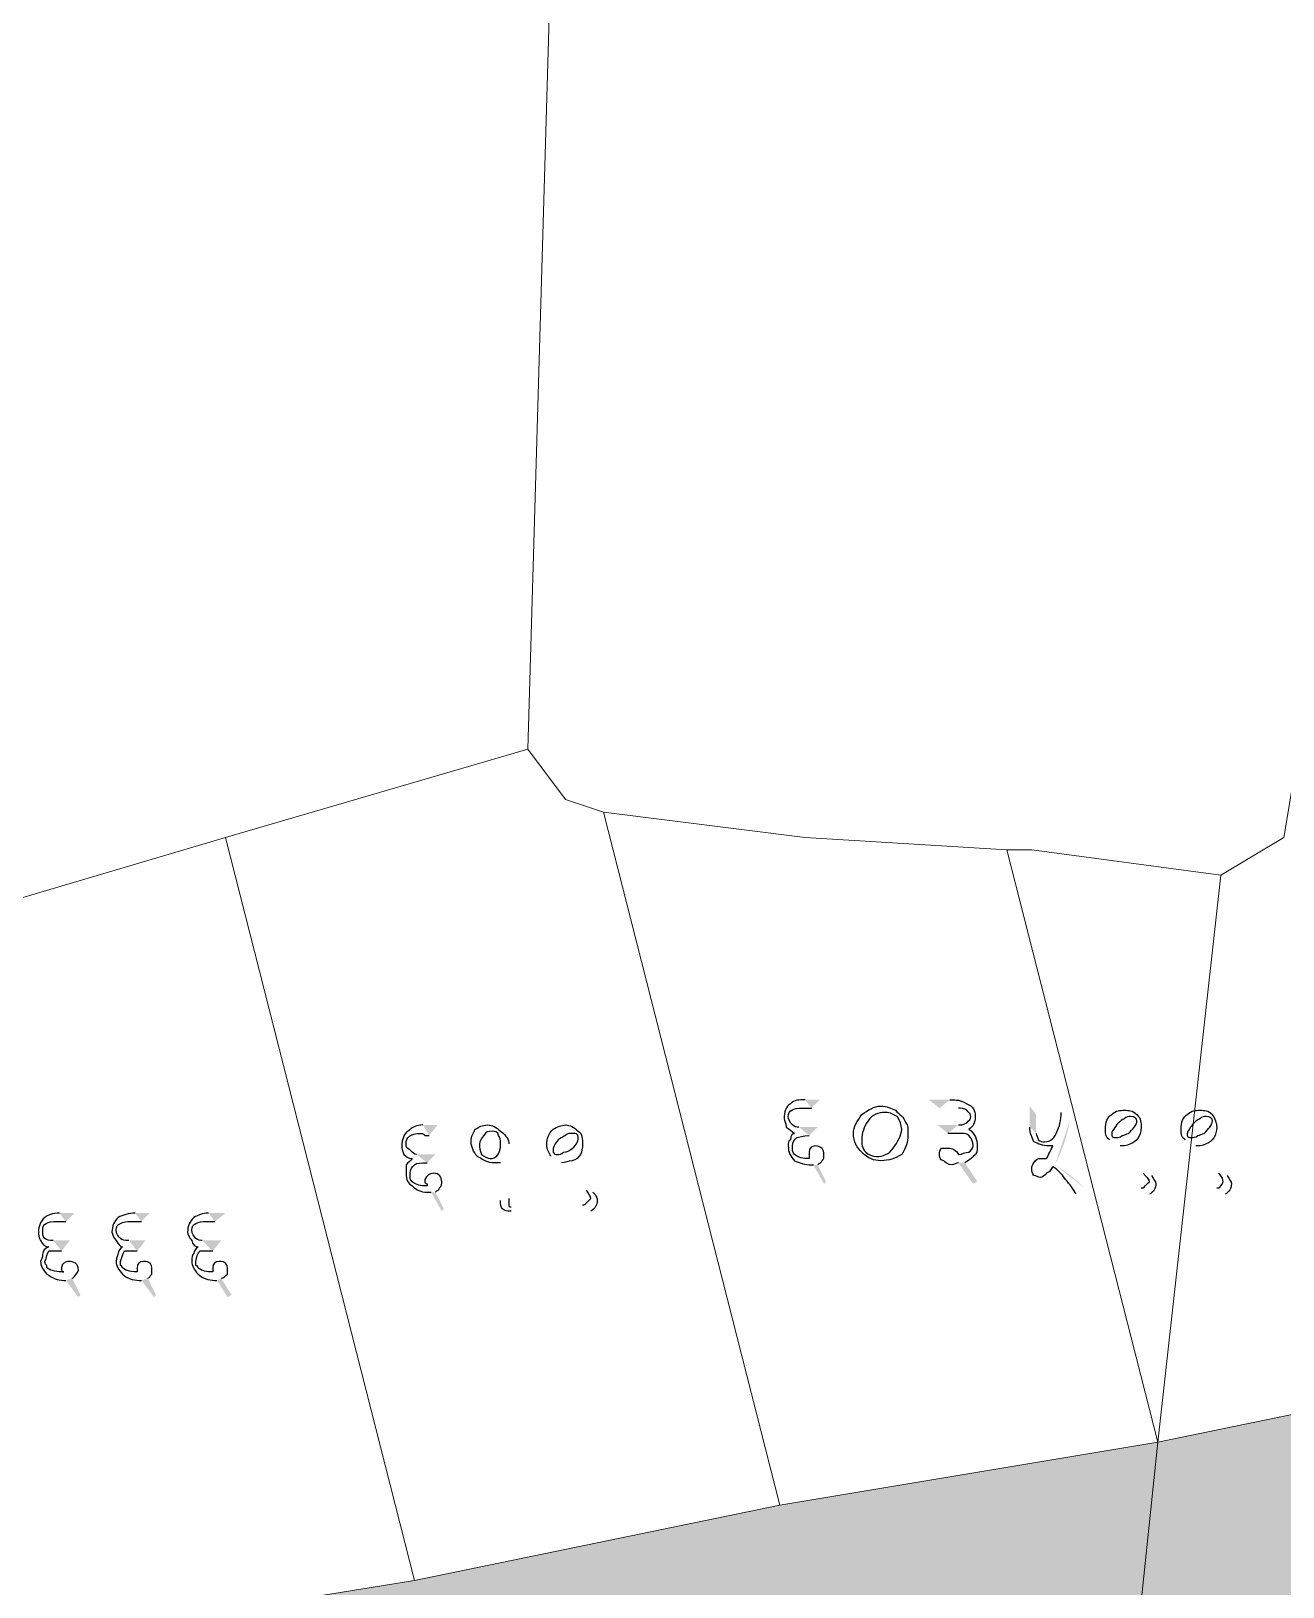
# Model space of a CAD drawing. Header units: metres. Extents: x 345912 to 349030, y 3061206 to 3061792.
# Drawn here: x 346811.45 to 346841.73, y 3061369.12 to 3061406.77 of the extents above; entities that cross this region are included whole.
import ezdxf

# ---------------------------------------------------------------- set-up
doc = ezdxf.new("R2010")
doc.units = ezdxf.units.M
doc.header["$MEASUREMENT"] = 0
doc.layers.add('PDF4_Geometry', color=7, linetype='Continuous')
doc.layers.add('PDF4_Solid Fills', color=7, linetype='Continuous')

msp = doc.modelspace()

# ---------------------------------------------------------------- hatches: boundary and pattern name
at = {"layer": 'PDF4_Solid Fills', "true_color": 0xc3c3c3, "transparency": 33554531}
h = msp.add_hatch(color=9, dxfattribs=at)
h.paths.add_polyline_path([(346861.86867, 3061355.56042), (346855.77267, 3061355.25562), (346854.85827, 3061364.39962), (346853.94387, 3061369.58122), (346859.73507, 3061370.80042), (346860.03987, 3061370.80042), (346860.95427, 3061365.61882), (346861.25907, 3061361.65642)], flags=0)
h.paths.add_polyline_path([(346864.00227, 3061332.39562), (346857.60147, 3061332.09083), (346856.68707, 3061342.14922), (346863.08787, 3061342.14922)], flags=0)
h.paths.add_polyline_path([(346838.09427, 3061366.83802), (346831.99827, 3061365.61882), (346831.08387, 3061365.31402), (346823.46387, 3061364.09482), (346814.01507, 3061362.26602), (346813.71028, 3061362.26602), (346791.45988, 3061357.99882), (346792.37427, 3061364.09482), (346811.27187, 3061367.75243), (346820.72067, 3061369.27642), (346829.55987, 3061371.10522), (346838.70387, 3061372.62922)], flags=0)
h.paths.add_polyline_path([(346867.65987, 3061372.32442), (346864.30707, 3061371.71482), (346864.30707, 3061372.01962), (346864.00227, 3061374.76282), (346867.35507, 3061375.37243)], flags=0)
h.paths.add_polyline_path([(346853.94387, 3061369.58122), (346845.71427, 3061368.05722), (346845.40947, 3061368.05722), (346845.10467, 3061368.05722), (346844.49507, 3061367.75243), (346838.09427, 3061366.83802), (346838.70387, 3061372.62922), (346849.06707, 3061374.76282), (346849.37187, 3061374.76282), (346849.67667, 3061375.06762), (346849.98147, 3061375.06762), (346850.28627, 3061375.06762), (346852.72467, 3061375.67722)], flags=0)
h.paths.add_polyline_path([(346859.73507, 3061370.80042), (346853.94387, 3061369.58122), (346852.72467, 3061375.67722), (346856.99187, 3061376.59162), (346858.82067, 3061376.89642), (346859.43027, 3061371.10522)], flags=0)
h.paths.add_polyline_path([(346864.00227, 3061374.76282), (346864.30707, 3061372.01962), (346864.30707, 3061371.71482), (346859.73507, 3061370.80042), (346859.43027, 3061371.10522), (346858.82067, 3061376.89642), (346860.95427, 3061377.20123), (346863.69747, 3061377.50603), (346863.69747, 3061376.89642)], flags=0)
h.paths.add_polyline_path([(346867.35507, 3061375.37243), (346864.00227, 3061374.76282), (346863.69747, 3061376.89642), (346863.69747, 3061377.50603), (346867.05027, 3061378.11562)], flags=0)
h.paths.add_polyline_path([(346956.05188, 3061317.15562), (346955.13748, 3061318.37482), (346952.39427, 3061320.81322), (346949.95587, 3061321.11802), (346943.85987, 3061323.25162), (346934.71587, 3061325.99482), (346928.01028, 3061327.51882), (346922.82867, 3061327.51882), (346919.78067, 3061327.21402), (346917.64707, 3061326.29962), (346909.41747, 3061322.03243), (346903.32147, 3061317.76522), (346901.18787, 3061317.15562), (346787.49747, 3061317.15562), (346787.19267, 3061318.37482), (346787.19267, 3061320.50842), (346788.10707, 3061333.91962), (346788.41187, 3061335.74842), (346788.41187, 3061342.14922), (346788.71668, 3061350.37882), (346789.63107, 3061357.08442), (346790.54547, 3061360.74202), (346790.54547, 3061366.22842), (346791.45988, 3061369.58122), (346794.50787, 3061379.03002), (346793.89827, 3061382.07802), (346793.59348, 3061382.99243), (346790.54547, 3061391.83162), (346787.19267, 3061402.80443), (346782.92547, 3061416.52042), (346782.92547, 3061419.87322), (346782.92547, 3061427.18843), (346780.18227, 3061437.55162), (346778.04867, 3061448.82923), (346775.30547, 3061457.36363), (346773.78147, 3061460.41162), (346770.73347, 3061464.06923), (346767.07587, 3061467.72682), (346763.11347, 3061473.51802), (346756.40787, 3061482.66203), (346754.88388, 3061486.31962), (346748.78787, 3061488.45322), (346744.82547, 3061489.36763), (346745.73987, 3061490.58682), (346754.57907, 3061487.84363), (346755.18867, 3061488.75802), (346754.57907, 3061494.24442), (346751.22627, 3061506.13162), (346747.56867, 3061512.83722), (346749.39748, 3061514.05643), (346753.35987, 3061506.43643), (346754.57907, 3061501.86442), (346756.71267, 3061492.72042), (346757.32227, 3061484.79563), (346760.37028, 3061481.13802), (346761.89427, 3061478.39483), (346767.07587, 3061470.77483), (346772.56227, 3061464.37402), (346775.00067, 3061461.02123), (346778.04867, 3061454.62042), (346780.18227, 3061447.00042), (346780.79187, 3061442.42843), (346784.44948, 3061428.10282), (346785.05907, 3061419.87322), (346785.36387, 3061417.13002), (346789.93587, 3061400.67083), (346795.11747, 3061386.04042), (346796.03187, 3061382.07802), (346795.42227, 3061375.67722), (346792.67907, 3061367.14282), (346792.37427, 3061364.09482), (346791.45988, 3061357.99882), (346791.15507, 3061353.73162), (346790.24067, 3061345.19722), (346789.93587, 3061333.61482), (346789.93587, 3061332.70042), (346789.63107, 3061331.48123), (346789.32628, 3061325.69002), (346789.02147, 3061321.42283), (346789.32628, 3061318.98443), (346789.63107, 3061317.15562), (346895.09187, 3061317.15562), (346896.00627, 3061317.46042), (346900.57827, 3061318.67962), (346905.45507, 3061320.81322), (346908.80787, 3061323.25162), (346916.12308, 3061327.21402), (346916.73267, 3061327.51882), (346917.64707, 3061327.82362), (346920.69507, 3061328.73802), (346927.70547, 3061328.73802), (346936.23988, 3061326.90923), (346946.29828, 3061324.16603), (346948.12707, 3061323.25162), (346949.04147, 3061322.94682), (346955.13748, 3061320.50842), (346957.57587, 3061318.37482), (346957.88067, 3061318.07002), (346958.49028, 3061317.15562)], flags=0)
h.paths.add_polyline_path([(346863.08787, 3061342.14922), (346856.68707, 3061342.14922), (346855.77267, 3061355.25562), (346861.86867, 3061355.56042), (346862.17347, 3061353.73162), (346862.78307, 3061343.97802)], flags=0)
h = msp.add_hatch(color=9, dxfattribs=at)
h.paths.add_polyline_path([(346861.86867, 3061355.56042), (346855.77267, 3061355.25562), (346854.85827, 3061364.39962), (346853.94387, 3061369.58122), (346859.73507, 3061370.80042), (346860.03987, 3061370.80042), (346860.95427, 3061365.61882), (346861.25907, 3061361.65642)], flags=0)
h.paths.add_polyline_path([(346864.00227, 3061332.39562), (346857.60147, 3061332.09083), (346856.68707, 3061342.14922), (346863.08787, 3061342.14922)], flags=0)
h.paths.add_polyline_path([(346838.09427, 3061366.83802), (346831.99827, 3061365.61882), (346831.08387, 3061365.31402), (346823.46387, 3061364.09482), (346814.01507, 3061362.26602), (346813.71028, 3061362.26602), (346791.45988, 3061357.99882), (346792.37427, 3061364.09482), (346811.27187, 3061367.75243), (346820.72067, 3061369.27642), (346829.55987, 3061371.10522), (346838.70387, 3061372.62922)], flags=0)
h.paths.add_polyline_path([(346867.65987, 3061372.32442), (346864.30707, 3061371.71482), (346864.30707, 3061372.01962), (346864.00227, 3061374.76282), (346867.35507, 3061375.37243)], flags=0)
h.paths.add_polyline_path([(346853.94387, 3061369.58122), (346845.71427, 3061368.05722), (346845.40947, 3061368.05722), (346845.10467, 3061368.05722), (346844.49507, 3061367.75243), (346838.09427, 3061366.83802), (346838.70387, 3061372.62922), (346849.06707, 3061374.76282), (346849.37187, 3061374.76282), (346849.67667, 3061375.06762), (346849.98147, 3061375.06762), (346850.28627, 3061375.06762), (346852.72467, 3061375.67722)], flags=0)
h.paths.add_polyline_path([(346859.73507, 3061370.80042), (346853.94387, 3061369.58122), (346852.72467, 3061375.67722), (346856.99187, 3061376.59162), (346858.82067, 3061376.89642), (346859.43027, 3061371.10522)], flags=0)
h.paths.add_polyline_path([(346864.00227, 3061374.76282), (346864.30707, 3061372.01962), (346864.30707, 3061371.71482), (346859.73507, 3061370.80042), (346859.43027, 3061371.10522), (346858.82067, 3061376.89642), (346860.95427, 3061377.20123), (346863.69747, 3061377.50603), (346863.69747, 3061376.89642)], flags=0)
h.paths.add_polyline_path([(346867.35507, 3061375.37243), (346864.00227, 3061374.76282), (346863.69747, 3061376.89642), (346863.69747, 3061377.50603), (346867.05027, 3061378.11562)], flags=0)
h.paths.add_polyline_path([(346956.05188, 3061317.15562), (346955.13748, 3061318.37482), (346952.39427, 3061320.81322), (346949.95587, 3061321.11802), (346943.85987, 3061323.25162), (346934.71587, 3061325.99482), (346928.01028, 3061327.51882), (346922.82867, 3061327.51882), (346919.78067, 3061327.21402), (346917.64707, 3061326.29962), (346909.41747, 3061322.03243), (346903.32147, 3061317.76522), (346901.18787, 3061317.15562), (346787.49747, 3061317.15562), (346787.19267, 3061318.37482), (346787.19267, 3061320.50842), (346788.10707, 3061333.91962), (346788.41187, 3061335.74842), (346788.41187, 3061342.14922), (346788.71668, 3061350.37882), (346789.63107, 3061357.08442), (346790.54547, 3061360.74202), (346790.54547, 3061366.22842), (346791.45988, 3061369.58122), (346794.50787, 3061379.03002), (346793.89827, 3061382.07802), (346793.59348, 3061382.99243), (346790.54547, 3061391.83162), (346787.19267, 3061402.80443), (346782.92547, 3061416.52042), (346782.92547, 3061419.87322), (346782.92547, 3061427.18843), (346780.18227, 3061437.55162), (346778.04867, 3061448.82923), (346775.30547, 3061457.36363), (346773.78147, 3061460.41162), (346770.73347, 3061464.06923), (346767.07587, 3061467.72682), (346763.11347, 3061473.51802), (346756.40787, 3061482.66203), (346754.88388, 3061486.31962), (346748.78787, 3061488.45322), (346744.82547, 3061489.36763), (346745.73987, 3061490.58682), (346754.57907, 3061487.84363), (346755.18867, 3061488.75802), (346754.57907, 3061494.24442), (346751.22627, 3061506.13162), (346747.56867, 3061512.83722), (346749.39748, 3061514.05643), (346753.35987, 3061506.43643), (346754.57907, 3061501.86442), (346756.71267, 3061492.72042), (346757.32227, 3061484.79563), (346760.37028, 3061481.13802), (346761.89427, 3061478.39483), (346767.07587, 3061470.77483), (346772.56227, 3061464.37402), (346775.00067, 3061461.02123), (346778.04867, 3061454.62042), (346780.18227, 3061447.00042), (346780.79187, 3061442.42843), (346784.44948, 3061428.10282), (346785.05907, 3061419.87322), (346785.36387, 3061417.13002), (346789.93587, 3061400.67083), (346795.11747, 3061386.04042), (346796.03187, 3061382.07802), (346795.42227, 3061375.67722), (346792.67907, 3061367.14282), (346792.37427, 3061364.09482), (346791.45988, 3061357.99882), (346791.15507, 3061353.73162), (346790.24067, 3061345.19722), (346789.93587, 3061333.61482), (346789.93587, 3061332.70042), (346789.63107, 3061331.48123), (346789.32628, 3061325.69002), (346789.02147, 3061321.42283), (346789.32628, 3061318.98443), (346789.63107, 3061317.15562), (346895.09187, 3061317.15562), (346896.00627, 3061317.46042), (346900.57827, 3061318.67962), (346905.45507, 3061320.81322), (346908.80787, 3061323.25162), (346916.12308, 3061327.21402), (346916.73267, 3061327.51882), (346917.64707, 3061327.82362), (346920.69507, 3061328.73802), (346927.70547, 3061328.73802), (346936.23988, 3061326.90923), (346946.29828, 3061324.16603), (346948.12707, 3061323.25162), (346949.04147, 3061322.94682), (346955.13748, 3061320.50842), (346957.57587, 3061318.37482), (346957.88067, 3061318.07002), (346958.49028, 3061317.15562)], flags=0)
h.paths.add_polyline_path([(346863.08787, 3061342.14922), (346856.68707, 3061342.14922), (346855.77267, 3061355.25562), (346861.86867, 3061355.56042), (346862.17347, 3061353.73162), (346862.78307, 3061343.97802)], flags=0)
at = {"layer": 'PDF4_Solid Fills', "transparency": 33554559}
h = msp.add_hatch(color=256, dxfattribs=at)
h.paths.add_polyline_path([(346830.32188, 3061380.70643), (346830.52508, 3061380.90963), (346830.16948, 3061380.90963)], flags=0)
h.paths.add_polyline_path([(346830.37268, 3061379.33483), (346830.62668, 3061378.87763), (346830.67748, 3061378.92843), (346830.47428, 3061379.33483)], flags=0)
h.paths.add_polyline_path([(346830.27108, 3061380.04603), (346830.47428, 3061380.24923), (346830.01708, 3061380.24923)], flags=0)
h.paths.add_polyline_path([(346833.42068, 3061380.70643), (346833.16668, 3061380.90963), (346833.67468, 3061380.90963)], flags=0)
h.paths.add_polyline_path([(346834.03028, 3061379.38563), (346834.33508, 3061378.92843), (346834.23348, 3061378.87763), (346833.87788, 3061379.38563)], flags=0)
h.paths.add_polyline_path([(346833.62388, 3061380.09683), (346833.36988, 3061380.30003), (346833.87788, 3061380.30003)], flags=0)
h = msp.add_hatch(color=256, dxfattribs=at)
h.paths.add_polyline_path([(346836.36707, 3061380.60483), (346836.57027, 3061380.40163)], flags=0)
h.paths.add_polyline_path([(346836.21467, 3061379.33483, 0.07569992), (346836.57027, 3061380.40163)], flags=0)
h.paths.add_polyline_path([(346836.92587, 3061378.77603, 0.05915123), (346836.21467, 3061379.33483)], flags=0)
h.paths.add_polyline_path([(346836.92587, 3061378.77603), (346836.72267, 3061378.62363)], flags=0)
h.paths.add_polyline_path([(346835.60507, 3061380.24923), (346835.60507, 3061380.75723), (346835.75747, 3061380.55403), (346835.75747, 3061380.09683)], flags=0)
h.paths.add_polyline_path([(346837.78947, 3061379.79203), (346838.55147, 3061379.08083)], flags=0)
h.paths.add_polyline_path([(346838.50067, 3061378.62363), (346838.29747, 3061378.77603)], flags=0)
h.paths.add_polyline_path([(346838.34827, 3061379.13163), (346837.53547, 3061379.94443)], flags=0)
h.paths.add_polyline_path([(346839.61827, 3061379.79203), (346840.38027, 3061379.08083)], flags=0)
h.paths.add_polyline_path([(346840.32947, 3061378.62363), (346840.12627, 3061378.77603)], flags=0)
h.paths.add_polyline_path([(346840.17707, 3061379.13163), (346839.36427, 3061379.94443)], flags=0)
h = msp.add_hatch(color=256, dxfattribs=at)
h.paths.add_polyline_path([(346821.07628, 3061380.04602), (346821.27948, 3061380.30002), (346820.92388, 3061380.30002)], flags=0)
h.paths.add_polyline_path([(346821.12708, 3061378.67442), (346821.38108, 3061378.21722), (346821.43188, 3061378.26802), (346821.22868, 3061378.67442)], flags=0)
h.paths.add_polyline_path([(346821.02548, 3061379.38562), (346821.22868, 3061379.58882), (346820.77148, 3061379.58882)], flags=0)
h.paths.add_polyline_path([(346823.00668, 3061379.84282), (346823.00668, 3061378.52202)], flags=0)
h.paths.add_polyline_path([(346823.05748, 3061378.31882), (346823.05748, 3061378.21722)], flags=0)
h.paths.add_polyline_path([(346824.27668, 3061379.38562), (346825.03868, 3061378.67442)], flags=0)
h.paths.add_polyline_path([(346824.98788, 3061378.21722), (346824.78468, 3061378.36962)], flags=0)
h.paths.add_polyline_path([(346824.88628, 3061378.72522), (346824.02268, 3061379.53802)], flags=0)
h = msp.add_hatch(color=256, dxfattribs=at)
h.paths.add_polyline_path([(346812.28787, 3061377.96322), (346812.49108, 3061378.16643), (346812.13548, 3061378.16643)], flags=0)
h.paths.add_polyline_path([(346812.28787, 3061376.54083), (346812.59268, 3061376.13444), (346812.64348, 3061376.18523), (346812.44028, 3061376.59164)], flags=0)
h.paths.add_polyline_path([(346812.18628, 3061377.25203), (346812.38947, 3061377.50602), (346811.98308, 3061377.50602)], flags=0)
h.paths.add_polyline_path([(346814.11668, 3061377.96322), (346814.31988, 3061378.16643), (346813.96427, 3061378.16643)], flags=0)
h.paths.add_polyline_path([(346814.11668, 3061376.54083), (346814.42147, 3061376.13444), (346814.47227, 3061376.18523), (346814.26908, 3061376.59164)], flags=0)
h.paths.add_polyline_path([(346814.01507, 3061377.25203), (346814.21828, 3061377.50602), (346813.81188, 3061377.50602)], flags=0)
h.paths.add_polyline_path([(346815.89468, 3061377.96322), (346816.14867, 3061378.16643), (346815.74227, 3061378.16643)], flags=0)
h.paths.add_polyline_path([(346815.94548, 3061376.54083), (346816.19947, 3061376.13444), (346816.30108, 3061376.18523), (346816.04707, 3061376.59164)], flags=0)
h.paths.add_polyline_path([(346815.84388, 3061377.25203), (346816.04707, 3061377.50602), (346815.58988, 3061377.50602)], flags=0)

# ---------------------------------------------------------------- linework, layer by layer
at = {"layer": 'PDF4_Geometry', "lineweight": 9}
for points in [[(346814.62468, 3061442.12363), (346817.36787, 3061430.84602), (346817.97748, 3061427.18844), (346819.19668, 3061425.05483), (346820.72067, 3061419.56844), (346824.07348, 3061410.42444), (346823.46388, 3061389.39322), (346816.14867, 3061387.25963), (346807.91907, 3061384.82124), (346803.34708, 3061383.29724), (346796.03188, 3061382.07803), (346795.11748, 3061386.04042), (346789.93587, 3061400.67083), (346785.36388, 3061417.13004), (346785.05907, 3061419.87322), (346784.44947, 3061428.10284), (346788.41188, 3061429.62683), (346798.77508, 3061435.41803), (346814.31988, 3061443.34283)], [(346814.62468, 3061442.12363), (346817.36787, 3061430.84602), (346817.97748, 3061427.18844), (346819.19668, 3061425.05483), (346820.72067, 3061419.56844), (346824.07348, 3061410.42444), (346823.46388, 3061389.39322), (346816.14867, 3061387.25963), (346807.91907, 3061384.82124), (346803.34708, 3061383.29724), (346796.03188, 3061382.07803), (346795.11748, 3061386.04042), (346789.93587, 3061400.67083), (346785.36388, 3061417.13004), (346785.05907, 3061419.87322), (346784.44947, 3061428.10284), (346788.41188, 3061429.62683), (346798.77508, 3061435.41803), (346814.31988, 3061443.34283)], [(346849.37188, 3061374.76284), (346849.06707, 3061374.76284), (346838.70388, 3061372.62923), (346840.22787, 3061386.34523), (346841.75188, 3061387.25963), (346842.05668, 3061389.08844), (346843.27587, 3061390.30763), (346846.62867, 3061390.91724), (346846.93348, 3061390.91724), (346847.23828, 3061390.91724), (346847.84787, 3061390.91724), (346848.15268, 3061390.91724)], [(346849.37188, 3061374.76284), (346849.06707, 3061374.76284), (346838.70388, 3061372.62923), (346840.22787, 3061386.34523), (346841.75188, 3061387.25963), (346842.05668, 3061389.08844), (346843.27587, 3061390.30763), (346846.62867, 3061390.91724), (346846.93348, 3061390.91724), (346847.23828, 3061390.91724), (346847.84787, 3061390.91724), (346848.15268, 3061390.91724)], [(346825.29268, 3061387.86923), (346829.55988, 3061371.10523), (346820.72067, 3061369.27643), (346816.14867, 3061387.25963), (346823.46388, 3061389.39322), (346824.37828, 3061388.17403)], [(346825.29268, 3061387.86923), (346829.55988, 3061371.10523), (346820.72067, 3061369.27643), (346816.14867, 3061387.25963), (346823.46388, 3061389.39322), (346824.37828, 3061388.17403)], [(346835.04628, 3061386.95483), (346838.70388, 3061372.62923), (346829.55988, 3061371.10523), (346825.29268, 3061387.86923), (346830.16947, 3061387.25963)], [(346835.04628, 3061386.95483), (346838.70388, 3061372.62923), (346829.55988, 3061371.10523), (346825.29268, 3061387.86923), (346830.16947, 3061387.25963)], [(346820.72067, 3061369.27643), (346811.27188, 3061367.75243), (346807.91907, 3061384.82124), (346816.14867, 3061387.25963)], [(346820.72067, 3061369.27643), (346811.27188, 3061367.75243), (346807.91907, 3061384.82124), (346816.14867, 3061387.25963)], [(346840.22787, 3061386.34523), (346838.70388, 3061372.62923), (346835.04628, 3061386.95483), (346835.65587, 3061386.95483)], [(346840.22787, 3061386.34523), (346838.70388, 3061372.62923), (346835.04628, 3061386.95483), (346835.65587, 3061386.95483)], [(346853.94387, 3061369.58122), (346845.71427, 3061368.05722), (346845.40947, 3061368.05722), (346845.10467, 3061368.05722), (346844.49507, 3061367.75243), (346838.09427, 3061366.83802), (346838.70387, 3061372.62922), (346849.06707, 3061374.76282), (346849.37187, 3061374.76282), (346849.67667, 3061375.06762), (346849.98147, 3061375.06762), (346850.28627, 3061375.06762), (346852.72467, 3061375.67722)], [(346853.94387, 3061369.58122), (346845.71427, 3061368.05722), (346845.40947, 3061368.05722), (346845.10467, 3061368.05722), (346844.49507, 3061367.75243), (346838.09427, 3061366.83802), (346838.70387, 3061372.62922), (346849.06707, 3061374.76282), (346849.37187, 3061374.76282), (346849.67667, 3061375.06762), (346849.98147, 3061375.06762), (346850.28627, 3061375.06762), (346852.72467, 3061375.67722)], [(346838.09427, 3061366.83802), (346831.99827, 3061365.61882), (346831.08387, 3061365.31402), (346823.46387, 3061364.09482), (346814.01507, 3061362.26602), (346813.71028, 3061362.26602), (346791.45988, 3061357.99882), (346792.37427, 3061364.09482), (346811.27187, 3061367.75243), (346820.72067, 3061369.27642), (346829.55987, 3061371.10522), (346838.70387, 3061372.62922)], [(346838.09427, 3061366.83802), (346831.99827, 3061365.61882), (346831.08387, 3061365.31402), (346823.46387, 3061364.09482), (346814.01507, 3061362.26602), (346813.71028, 3061362.26602), (346791.45988, 3061357.99882), (346792.37427, 3061364.09482), (346811.27187, 3061367.75243), (346820.72067, 3061369.27642), (346829.55987, 3061371.10522), (346838.70387, 3061372.62922)]]:
    msp.add_lwpolyline(points, close=True, dxfattribs=at)
msp.add_lwpolyline([(346841.75188, 3061387.25963), (346840.22787, 3061386.34523), (346835.65587, 3061386.95483), (346835.04628, 3061386.95483), (346830.16947, 3061387.25963), (346825.29268, 3061387.86923), (346824.37828, 3061388.17403), (346823.46388, 3061389.39322), (346824.07348, 3061410.42444), (346845.10468, 3061413.47243)], dxfattribs=at)
msp.add_lwpolyline([(346841.75188, 3061387.25963), (346840.22787, 3061386.34523), (346835.65587, 3061386.95483), (346835.04628, 3061386.95483), (346830.16947, 3061387.25963), (346825.29268, 3061387.86923), (346824.37828, 3061388.17403), (346823.46388, 3061389.39322), (346824.07348, 3061410.42444), (346845.10468, 3061413.47243)], dxfattribs=at)
at = {"layer": 'PDF4_Geometry', "lineweight": 25}
for points in [[(346829.81388, 3061380.80803), (346829.71228, 3061380.75723), (346829.66148, 3061380.60483), (346829.66148, 3061380.45243)], [(346829.76308, 3061380.50323), (346829.76308, 3061380.65563), (346829.86468, 3061380.70643), (346830.11868, 3061380.70643)], [(346830.16948, 3061380.90963), (346830.01708, 3061380.90963), (346829.91548, 3061380.90963), (346829.81388, 3061380.80803)], [(346830.11868, 3061380.70643), (346830.16948, 3061380.70643), (346830.16948, 3061380.70643), (346830.22028, 3061380.70643)], [(346830.22028, 3061380.70643), (346830.27108, 3061380.70643), (346830.32188, 3061380.70643), (346830.32188, 3061380.70643)], [(346831.54108, 3061380.55403), (346831.69348, 3061380.65563), (346831.84588, 3061380.75723), (346831.99828, 3061380.75723)], [(346831.99828, 3061380.75723), (346832.15068, 3061380.75723), (346832.25228, 3061380.70643), (346832.35388, 3061380.65563)], [(346832.35388, 3061380.65563), (346832.45548, 3061380.55403), (346832.55708, 3061380.50323), (346832.60788, 3061380.35083)], [(346833.67468, 3061380.90963), (346833.82708, 3061380.90963), (346833.92868, 3061380.90963), (346834.08108, 3061380.80803)], [(346834.08108, 3061380.65563), (346834.03028, 3061380.70643), (346833.92868, 3061380.70643), (346833.87788, 3061380.70643)], [(346834.08108, 3061380.80803), (346834.23348, 3061380.75723), (346834.28428, 3061380.65563), (346834.28428, 3061380.50323)], [(346834.18268, 3061380.50323), (346834.18268, 3061380.55403), (346834.13188, 3061380.60483), (346834.08108, 3061380.65563)], [(346837.58627, 3061380.55403), (346837.68787, 3061380.65563), (346837.78947, 3061380.65563), (346837.89107, 3061380.65563)], [(346837.89107, 3061380.65563), (346837.99267, 3061380.65563), (346838.09427, 3061380.65563), (346838.19587, 3061380.55403)], [(346839.41507, 3061380.55403), (346839.51667, 3061380.65563), (346839.61827, 3061380.65563), (346839.71987, 3061380.65563)], [(346839.71987, 3061380.65563), (346839.82147, 3061380.65563), (346839.92307, 3061380.65563), (346840.02467, 3061380.55403)], [(346820.92388, 3061380.30002), (346820.77148, 3061380.30002), (346820.66988, 3061380.24922), (346820.56828, 3061380.14762)], [(346822.19388, 3061380.19842), (346822.29548, 3061380.24922), (346822.34628, 3061380.30002), (346822.49868, 3061380.30002)], [(346822.49868, 3061380.30002), (346822.60028, 3061380.30002), (346822.70188, 3061380.24922), (346822.80348, 3061380.14762)], [(346824.07348, 3061380.19842), (346824.17508, 3061380.24922), (346824.27668, 3061380.30002), (346824.37828, 3061380.30002)], [(346824.37828, 3061380.30002), (346824.47988, 3061380.30002), (346824.58148, 3061380.24922), (346824.68308, 3061380.14762)], [(346829.66148, 3061380.45243), (346829.66148, 3061380.40163), (346829.71228, 3061380.35083), (346829.71228, 3061380.24923)], [(346829.86468, 3061380.30003), (346829.81388, 3061380.35083), (346829.76308, 3061380.45243), (346829.76308, 3061380.50323)], [(346830.01708, 3061380.24923), (346829.96628, 3061380.24923), (346829.91548, 3061380.24923), (346829.86468, 3061380.30003)], [(346831.33788, 3061380.09683), (346831.33788, 3061380.24923), (346831.43948, 3061380.40163), (346831.54108, 3061380.55403)], [(346831.69348, 3061380.40163), (346831.59188, 3061380.24923), (346831.54108, 3061380.09683), (346831.54108, 3061379.94443)], [(346832.09988, 3061380.60483), (346831.94748, 3061380.60483), (346831.79508, 3061380.55403), (346831.69348, 3061380.40163)], [(346832.40468, 3061380.50323), (346832.30308, 3061380.55403), (346832.25228, 3061380.60483), (346832.09988, 3061380.60483)], [(346832.50628, 3061380.19843), (346832.50628, 3061380.30003), (346832.45548, 3061380.40163), (346832.40468, 3061380.50323)], [(346832.60788, 3061380.35083), (346832.65868, 3061380.30003), (346832.65868, 3061380.19843), (346832.65868, 3061380.04603)], [(346833.87788, 3061380.30003), (346833.92868, 3061380.30003), (346833.97948, 3061380.30003), (346834.08108, 3061380.35083)], [(346834.08108, 3061380.35083), (346834.13188, 3061380.40163), (346834.18268, 3061380.45243), (346834.18268, 3061380.50323)], [(346834.28428, 3061380.50323), (346834.28428, 3061380.35083), (346834.23348, 3061380.24923), (346834.13188, 3061380.19843)], [(346836.26547, 3061380.14763), (346836.31627, 3061380.24923), (346836.36707, 3061380.40163), (346836.36707, 3061380.60483)], [(346837.43387, 3061380.19843), (346837.43387, 3061380.35083), (346837.48467, 3061380.50323), (346837.58627, 3061380.55403)], [(346837.89107, 3061380.45243), (346837.78947, 3061380.40163), (346837.68787, 3061380.30003), (346837.63707, 3061380.19843)], [(346838.04347, 3061380.50323), (346837.99267, 3061380.50323), (346837.94187, 3061380.50323), (346837.89107, 3061380.45243)], [(346837.99267, 3061380.09683), (346838.09427, 3061380.19843), (346838.19587, 3061380.30003), (346838.19587, 3061380.40163)], [(346838.19587, 3061380.40163), (346838.19587, 3061380.45243), (346838.14507, 3061380.50323), (346838.04347, 3061380.50323)], [(346838.19587, 3061380.55403), (346838.29747, 3061380.45243), (346838.29747, 3061380.35083), (346838.29747, 3061380.24923)], [(346839.26267, 3061380.19843), (346839.26267, 3061380.35083), (346839.31347, 3061380.50323), (346839.41507, 3061380.55403)], [(346839.71987, 3061380.45243), (346839.61827, 3061380.40163), (346839.51667, 3061380.30003), (346839.46587, 3061380.19843)], [(346839.87227, 3061380.50323), (346839.82147, 3061380.50323), (346839.77067, 3061380.50323), (346839.71987, 3061380.45243)], [(346839.82147, 3061380.09683), (346839.92307, 3061380.19843), (346840.02467, 3061380.30003), (346840.02467, 3061380.40163)], [(346840.02467, 3061380.40163), (346840.02467, 3061380.45243), (346839.97387, 3061380.50323), (346839.87227, 3061380.50323)], [(346840.02467, 3061380.55403), (346840.07547, 3061380.45243), (346840.12627, 3061380.35083), (346840.12627, 3061380.24923)], [(346820.56828, 3061380.14762), (346820.46668, 3061380.09682), (346820.41588, 3061379.94442), (346820.41588, 3061379.79202)], [(346820.51748, 3061379.84282), (346820.51748, 3061379.99522), (346820.61908, 3061380.09682), (346820.87308, 3061380.09682)], [(346820.87308, 3061380.09682), (346820.87308, 3061380.09682), (346820.92388, 3061380.09682), (346820.97468, 3061380.04602)], [(346820.97468, 3061380.04602), (346821.02548, 3061380.04602), (346821.07628, 3061380.04602), (346821.07628, 3061380.04602)], [(346822.09228, 3061379.89362), (346822.09228, 3061380.04602), (346822.14308, 3061380.09682), (346822.19388, 3061380.19842)], [(346822.24468, 3061379.53802), (346822.14308, 3061379.63962), (346822.09228, 3061379.79202), (346822.09228, 3061379.89362)], [(346822.39708, 3061380.04602), (346822.34628, 3061379.99522), (346822.29548, 3061379.89362), (346822.29548, 3061379.84282)], [(346822.60028, 3061380.14762), (346822.49868, 3061380.14762), (346822.44788, 3061380.14762), (346822.39708, 3061380.04602)], [(346822.75268, 3061380.04602), (346822.75268, 3061380.14762), (346822.65108, 3061380.14762), (346822.60028, 3061380.14762)], [(346822.80348, 3061379.84282), (346822.80348, 3061379.94442), (346822.80348, 3061379.99522), (346822.75268, 3061380.04602)], [(346822.80348, 3061380.14762), (346822.95588, 3061380.04602), (346823.00668, 3061379.94442), (346823.00668, 3061379.84282)], [(346823.92108, 3061379.84282), (346823.92108, 3061379.94442), (346823.97188, 3061380.09682), (346824.07348, 3061380.19842)], [(346824.37828, 3061380.04602), (346824.27668, 3061379.99522), (346824.17508, 3061379.94442), (346824.12428, 3061379.84282)], [(346824.53068, 3061380.09682), (346824.47988, 3061380.09682), (346824.42908, 3061380.09682), (346824.37828, 3061380.04602)], [(346824.47988, 3061379.69042), (346824.63228, 3061379.79202), (346824.68308, 3061379.89362), (346824.68308, 3061379.99522)], [(346824.68308, 3061379.99522), (346824.68308, 3061380.09682), (346824.63228, 3061380.09682), (346824.53068, 3061380.09682)], [(346824.68308, 3061380.14762), (346824.78468, 3061380.09682), (346824.78468, 3061379.94442), (346824.78468, 3061379.84282)], [(346829.71228, 3061380.24923), (346829.76308, 3061380.19843), (346829.86468, 3061380.14763), (346829.91548, 3061380.09683)], [(346829.81388, 3061379.94443), (346829.76308, 3061379.94443), (346829.76308, 3061379.84283), (346829.76308, 3061379.79203)], [(346829.91548, 3061380.09683), (346829.86468, 3061380.09683), (346829.81388, 3061380.04603), (346829.81388, 3061379.94443)], [(346829.86468, 3061379.79203), (346829.86468, 3061379.89363), (346829.91548, 3061379.94443), (346829.96628, 3061379.99523)], [(346829.96628, 3061379.99523), (346830.01708, 3061379.99523), (346830.11868, 3061380.04603), (346830.27108, 3061380.04603)], [(346831.54108, 3061379.63963), (346831.43948, 3061379.74123), (346831.33788, 3061379.89363), (346831.33788, 3061380.09683)], [(346831.54108, 3061379.94443), (346831.54108, 3061379.84283), (346831.54108, 3061379.74123), (346831.64268, 3061379.63963)], [(346832.30308, 3061379.74123), (346832.40468, 3061379.89363), (346832.50628, 3061380.04603), (346832.50628, 3061380.19843)], [(346832.65868, 3061380.04603), (346832.65868, 3061379.89363), (346832.60788, 3061379.74123), (346832.50628, 3061379.58883)], [(346833.72548, 3061380.09683), (346833.67468, 3061380.09683), (346833.62388, 3061380.09683), (346833.62388, 3061380.09683)], [(346833.82708, 3061380.09683), (346833.82708, 3061380.09683), (346833.77628, 3061380.09683), (346833.72548, 3061380.09683)], [(346834.13188, 3061380.04603), (346834.08108, 3061380.09683), (346833.97948, 3061380.09683), (346833.82708, 3061380.09683)], [(346834.13188, 3061380.19843), (346834.28428, 3061380.09683), (346834.33508, 3061379.94443), (346834.33508, 3061379.79203)], [(346834.23348, 3061379.79203), (346834.23348, 3061379.89363), (346834.18268, 3061379.99523), (346834.13188, 3061380.04603)], [(346835.70667, 3061379.89363), (346835.65587, 3061379.99523), (346835.60507, 3061380.09683), (346835.60507, 3061380.24923)], [(346836.06227, 3061379.79203), (346835.90987, 3061379.79203), (346835.80827, 3061379.84283), (346835.70667, 3061379.89363)], [(346835.75747, 3061380.09683), (346835.75747, 3061380.04603), (346835.80827, 3061379.99523), (346835.80827, 3061379.94443)], [(346835.80827, 3061379.94443), (346835.85907, 3061379.89363), (346835.90987, 3061379.89363), (346835.96067, 3061379.89363)], [(346835.96067, 3061379.89363), (346836.11307, 3061379.89363), (346836.21467, 3061379.99523), (346836.26547, 3061380.14763)], [(346837.53547, 3061379.94443), (346837.43387, 3061379.99523), (346837.43387, 3061380.09683), (346837.43387, 3061380.19843)], [(346837.63707, 3061380.19843), (346837.58627, 3061380.14763), (346837.58627, 3061380.09683), (346837.58627, 3061380.09683)], [(346837.58627, 3061380.09683), (346837.58627, 3061380.04603), (346837.58627, 3061380.04603), (346837.58627, 3061380.04603)], [(346837.58627, 3061380.04603), (346837.58627, 3061379.99523), (346837.63707, 3061379.99523), (346837.68787, 3061379.99523)], [(346837.68787, 3061379.99523), (346837.73867, 3061379.99523), (346837.78947, 3061379.99523), (346837.84027, 3061380.04603)], [(346837.84027, 3061380.04603), (346837.89107, 3061380.04603), (346837.94187, 3061380.09683), (346837.99267, 3061380.09683)], [(346838.29747, 3061380.24923), (346838.29747, 3061380.04603), (346838.19587, 3061379.89363), (346838.04347, 3061379.84283)], [(346839.36427, 3061379.94443), (346839.26267, 3061379.99523), (346839.26267, 3061380.09683), (346839.26267, 3061380.19843)], [(346839.46587, 3061380.19843), (346839.41507, 3061380.14763), (346839.41507, 3061380.09683), (346839.41507, 3061380.09683)], [(346839.41507, 3061380.09683), (346839.41507, 3061380.04603), (346839.41507, 3061380.04603), (346839.41507, 3061380.04603)], [(346839.41507, 3061380.04603), (346839.41507, 3061379.99523), (346839.46587, 3061379.99523), (346839.51667, 3061379.99523)], [(346839.51667, 3061379.99523), (346839.56747, 3061379.99523), (346839.61827, 3061379.99523), (346839.66907, 3061380.04603)], [(346839.66907, 3061380.04603), (346839.71987, 3061380.04603), (346839.77067, 3061380.09683), (346839.82147, 3061380.09683)], [(346840.12627, 3061380.24923), (346840.12627, 3061380.04603), (346840.02467, 3061379.89363), (346839.87227, 3061379.84283)], [(346820.41588, 3061379.79202), (346820.41588, 3061379.74122), (346820.41588, 3061379.69042), (346820.46668, 3061379.58882)], [(346820.46668, 3061379.58882), (346820.51748, 3061379.53802), (346820.56828, 3061379.48722), (346820.66988, 3061379.48722)], [(346820.61908, 3061379.69042), (346820.51748, 3061379.74122), (346820.51748, 3061379.79202), (346820.51748, 3061379.84282)], [(346820.77148, 3061379.58882), (346820.72068, 3061379.58882), (346820.66988, 3061379.63962), (346820.61908, 3061379.69042)], [(346822.65108, 3061379.38562), (346822.49868, 3061379.38562), (346822.39708, 3061379.43642), (346822.24468, 3061379.53802)], [(346822.29548, 3061379.84282), (346822.29548, 3061379.74122), (346822.29548, 3061379.69042), (346822.34628, 3061379.58882)], [(346822.34628, 3061379.58882), (346822.39708, 3061379.53802), (346822.49868, 3061379.48722), (346822.54948, 3061379.48722)], [(346822.54948, 3061379.48722), (346822.70188, 3061379.48722), (346822.80348, 3061379.58882), (346822.80348, 3061379.84282)], [(346824.02268, 3061379.53802), (346823.97188, 3061379.63962), (346823.92108, 3061379.69042), (346823.92108, 3061379.84282)], [(346824.12428, 3061379.84282), (346824.07348, 3061379.74122), (346824.07348, 3061379.69042), (346824.07348, 3061379.69042)], [(346824.07348, 3061379.69042), (346824.07348, 3061379.63962), (346824.07348, 3061379.63962), (346824.07348, 3061379.63962)], [(346824.07348, 3061379.63962), (346824.12428, 3061379.58882), (346824.12428, 3061379.58882), (346824.17508, 3061379.58882)], [(346824.17508, 3061379.58882), (346824.22588, 3061379.58882), (346824.27668, 3061379.58882), (346824.32748, 3061379.63962)], [(346824.32748, 3061379.63962), (346824.42908, 3061379.63962), (346824.47988, 3061379.69042), (346824.47988, 3061379.69042)], [(346824.78468, 3061379.84282), (346824.78468, 3061379.63962), (346824.73388, 3061379.48722), (346824.53068, 3061379.43642)], [(346829.76308, 3061379.79203), (346829.76308, 3061379.63963), (346829.81388, 3061379.53803), (346829.91548, 3061379.43643)], [(346829.86468, 3061379.69043), (346829.86468, 3061379.74123), (346829.86468, 3061379.74123), (346829.86468, 3061379.79203)], [(346829.91548, 3061379.58883), (346829.91548, 3061379.58883), (346829.86468, 3061379.63963), (346829.86468, 3061379.69043)], [(346830.22028, 3061379.48723), (346830.06788, 3061379.48723), (346829.96628, 3061379.53803), (346829.91548, 3061379.58883)], [(346830.42348, 3061379.79203), (346830.32188, 3061379.79203), (346830.27108, 3061379.74123), (346830.27108, 3061379.63963)], [(346830.27108, 3061379.63963), (346830.27108, 3061379.58883), (346830.27108, 3061379.58883), (346830.27108, 3061379.58883)], [(346830.27108, 3061379.58883), (346830.27108, 3061379.58883), (346830.27108, 3061379.53803), (346830.27108, 3061379.53803)], [(346830.27108, 3061379.53803), (346830.27108, 3061379.53803), (346830.27108, 3061379.48723), (346830.27108, 3061379.48723)], [(346830.62668, 3061379.58883), (346830.62668, 3061379.69043), (346830.57588, 3061379.79203), (346830.42348, 3061379.79203)], [(346830.57588, 3061379.43643), (346830.62668, 3061379.48723), (346830.62668, 3061379.48723), (346830.62668, 3061379.58883)], [(346831.99828, 3061379.43643), (346831.84588, 3061379.43643), (346831.69348, 3061379.48723), (346831.54108, 3061379.63963)], [(346831.64268, 3061379.63963), (346831.69348, 3061379.58883), (346831.79508, 3061379.53803), (346831.89668, 3061379.53803)], [(346831.89668, 3061379.53803), (346832.04908, 3061379.53803), (346832.20148, 3061379.58883), (346832.30308, 3061379.74123)], [(346832.50628, 3061379.58883), (346832.35388, 3061379.48723), (346832.20148, 3061379.43643), (346831.99828, 3061379.43643)], [(346833.42068, 3061379.58883), (346833.42068, 3061379.63963), (346833.42068, 3061379.69043), (346833.47148, 3061379.74123)], [(346833.52228, 3061379.43643), (346833.42068, 3061379.43643), (346833.42068, 3061379.53803), (346833.42068, 3061379.58883)], [(346833.47148, 3061379.74123), (346833.52228, 3061379.74123), (346833.57308, 3061379.74123), (346833.62388, 3061379.74123)], [(346833.62388, 3061379.74123), (346833.72548, 3061379.74123), (346833.82708, 3061379.69043), (346833.87788, 3061379.58883)], [(346833.87788, 3061379.58883), (346833.97948, 3061379.58883), (346834.03028, 3061379.63963), (346834.13188, 3061379.63963)], [(346834.23348, 3061379.53803), (346834.18268, 3061379.48723), (346834.13188, 3061379.43643), (346834.03028, 3061379.38563)], [(346834.13188, 3061379.63963), (346834.18268, 3061379.69043), (346834.23348, 3061379.74123), (346834.23348, 3061379.79203)], [(346834.33508, 3061379.79203), (346834.33508, 3061379.69043), (346834.33508, 3061379.58883), (346834.23348, 3061379.53803)], [(346836.01147, 3061379.48723), (346836.06227, 3061379.58883), (346836.11307, 3061379.69043), (346836.16387, 3061379.79203)], [(346836.16387, 3061379.79203), (346836.11307, 3061379.79203), (346836.06227, 3061379.79203), (346836.06227, 3061379.79203)], [(346838.04347, 3061379.84283), (346837.94187, 3061379.79203), (346837.84027, 3061379.79203), (346837.78947, 3061379.79203)], [(346839.87227, 3061379.84283), (346839.77067, 3061379.79203), (346839.66907, 3061379.79203), (346839.61827, 3061379.79203)], [(346820.66988, 3061379.48722), (346820.61908, 3061379.43642), (346820.56828, 3061379.38562), (346820.51748, 3061379.33482)], [(346820.51748, 3061379.33482), (346820.51748, 3061379.28402), (346820.51748, 3061379.23322), (346820.51748, 3061379.13162)], [(346820.51748, 3061379.13162), (346820.51748, 3061378.97922), (346820.56828, 3061378.87762), (346820.66988, 3061378.82682)], [(346820.61908, 3061379.13162), (346820.61908, 3061379.23322), (346820.66988, 3061379.28402), (346820.72068, 3061379.33482)], [(346820.61908, 3061379.03002), (346820.61908, 3061379.08082), (346820.61908, 3061379.08082), (346820.61908, 3061379.13162)], [(346820.72068, 3061379.33482), (346820.77148, 3061379.38562), (346820.87308, 3061379.38562), (346821.02548, 3061379.38562)], [(346821.17788, 3061379.13162), (346821.07628, 3061379.13162), (346821.02548, 3061379.08082), (346820.97468, 3061378.97922)], [(346821.38108, 3061378.92842), (346821.38108, 3061379.03002), (346821.33028, 3061379.13162), (346821.17788, 3061379.13162)], [(346822.80348, 3061379.38562), (346822.75268, 3061379.38562), (346822.70188, 3061379.38562), (346822.65108, 3061379.38562)], [(346824.53068, 3061379.43642), (346824.42908, 3061379.43642), (346824.37828, 3061379.38562), (346824.27668, 3061379.38562)], [(346829.91548, 3061379.43643), (346830.01708, 3061379.38563), (346830.16948, 3061379.33483), (346830.32188, 3061379.33483)], [(346830.27108, 3061379.48723), (346830.27108, 3061379.48723), (346830.27108, 3061379.48723), (346830.22028, 3061379.48723)], [(346830.32188, 3061379.33483), (346830.32188, 3061379.33483), (346830.37268, 3061379.33483), (346830.37268, 3061379.33483)], [(346830.47428, 3061379.33483), (346830.52508, 3061379.38563), (346830.57588, 3061379.38563), (346830.57588, 3061379.43643)], [(346833.72548, 3061379.33483), (346833.62388, 3061379.33483), (346833.57308, 3061379.38563), (346833.52228, 3061379.43643)], [(346833.87788, 3061379.38563), (346833.82708, 3061379.38563), (346833.77628, 3061379.33483), (346833.72548, 3061379.33483)], [(346835.65587, 3061379.23323), (346835.65587, 3061379.28403), (346835.65587, 3061379.33483), (346835.70667, 3061379.38563)], [(346835.70667, 3061379.08083), (346835.65587, 3061379.13163), (346835.65587, 3061379.18243), (346835.65587, 3061379.23323)], [(346835.70667, 3061379.38563), (346835.75747, 3061379.48723), (346835.80827, 3061379.48723), (346835.85907, 3061379.48723)], [(346835.85907, 3061379.48723), (346835.90987, 3061379.48723), (346836.01147, 3061379.48723), (346836.01147, 3061379.48723)], [(346836.01147, 3061379.13163), (346835.96067, 3061379.08083), (346835.90987, 3061379.03003), (346835.85907, 3061379.03003)], [(346836.16387, 3061379.28403), (346836.11307, 3061379.23323), (346836.11307, 3061379.18243), (346836.01147, 3061379.13163)], [(346836.46867, 3061378.97923), (346836.36707, 3061379.13163), (346836.26547, 3061379.23323), (346836.16387, 3061379.28403)], [(346838.50067, 3061378.92843), (346838.50067, 3061378.97923), (346838.44987, 3061379.03003), (346838.34827, 3061379.13163)], [(346840.27867, 3061378.92843), (346840.27867, 3061378.97923), (346840.27867, 3061379.03003), (346840.17707, 3061379.13163)], [(346820.66988, 3061378.92842), (346820.61908, 3061378.97922), (346820.61908, 3061378.97922), (346820.61908, 3061379.03002)], [(346820.97468, 3061378.82682), (346820.82228, 3061378.82682), (346820.72068, 3061378.87762), (346820.66988, 3061378.92842)], [(346820.66988, 3061378.82682), (346820.77148, 3061378.72522), (346820.87308, 3061378.67442), (346821.02548, 3061378.67442)], [(346820.97468, 3061378.97922), (346820.97468, 3061378.92842), (346820.97468, 3061378.92842), (346820.97468, 3061378.92842)], [(346820.97468, 3061378.92842), (346820.97468, 3061378.92842), (346820.97468, 3061378.87762), (346821.02548, 3061378.87762)], [(346821.02548, 3061378.82682), (346821.02548, 3061378.82682), (346820.97468, 3061378.82682), (346820.97468, 3061378.82682)], [(346821.02548, 3061378.87762), (346821.02548, 3061378.87762), (346821.02548, 3061378.87762), (346821.02548, 3061378.82682)], [(346821.22868, 3061378.67442), (346821.27948, 3061378.72522), (346821.33028, 3061378.72522), (346821.33028, 3061378.77602)], [(346821.33028, 3061378.77602), (346821.38108, 3061378.82682), (346821.38108, 3061378.87762), (346821.38108, 3061378.92842)], [(346835.85907, 3061379.03003), (346835.80827, 3061379.03003), (346835.75747, 3061379.08083), (346835.70667, 3061379.08083)], [(346836.72267, 3061378.62363), (346836.67187, 3061378.72523), (346836.57027, 3061378.87763), (346836.46867, 3061378.97923)], [(346838.29747, 3061378.77603), (346838.34827, 3061378.77603), (346838.34827, 3061378.77603), (346838.39907, 3061378.82683)], [(346838.39907, 3061378.82683), (346838.44987, 3061378.87763), (346838.50067, 3061378.92843), (346838.50067, 3061378.92843)], [(346838.65307, 3061378.87763), (346838.65307, 3061378.77603), (346838.60227, 3061378.67443), (346838.50067, 3061378.62363)], [(346838.55147, 3061379.08083), (346838.60227, 3061378.97923), (346838.65307, 3061378.92843), (346838.65307, 3061378.87763)], [(346840.12627, 3061378.77603), (346840.17707, 3061378.77603), (346840.17707, 3061378.77603), (346840.22787, 3061378.82683)], [(346840.22787, 3061378.82683), (346840.27867, 3061378.87763), (346840.27867, 3061378.92843), (346840.27867, 3061378.92843)], [(346840.48187, 3061378.87763), (346840.48187, 3061378.77603), (346840.43107, 3061378.67443), (346840.32947, 3061378.62363)], [(346840.38027, 3061379.08083), (346840.43107, 3061378.97923), (346840.48187, 3061378.92843), (346840.48187, 3061378.87763)], [(346821.02548, 3061378.67442), (346821.07628, 3061378.67442), (346821.07628, 3061378.67442), (346821.12708, 3061378.67442)], [(346822.85428, 3061378.26802), (346822.80348, 3061378.31882), (346822.80348, 3061378.36962), (346822.80348, 3061378.47122)], [(346823.00668, 3061378.52202), (346823.00668, 3061378.42042), (346823.00668, 3061378.36962), (346823.00668, 3061378.36962)], [(346824.78468, 3061378.36962), (346824.83548, 3061378.36962), (346824.83548, 3061378.36962), (346824.88628, 3061378.42042)], [(346824.98788, 3061378.52202), (346824.98788, 3061378.57282), (346824.93708, 3061378.62362), (346824.88628, 3061378.72522)], [(346824.88628, 3061378.42042), (346824.93708, 3061378.47122), (346824.98788, 3061378.52202), (346824.98788, 3061378.52202)], [(346825.14028, 3061378.47122), (346825.14028, 3061378.36962), (346825.08948, 3061378.26802), (346824.98788, 3061378.21722)], [(346825.03868, 3061378.67442), (346825.14028, 3061378.57282), (346825.14028, 3061378.52202), (346825.14028, 3061378.47122)], [(346811.77988, 3061378.06483), (346811.67828, 3061377.96322), (346811.62748, 3061377.86164), (346811.62748, 3061377.70923)], [(346812.13548, 3061378.16643), (346811.98308, 3061378.16643), (346811.83067, 3061378.11564), (346811.77988, 3061378.06483)], [(346813.55787, 3061378.06483), (346813.45628, 3061377.96322), (346813.40548, 3061377.86164), (346813.40548, 3061377.70923)], [(346813.96427, 3061378.16643), (346813.81188, 3061378.16643), (346813.65947, 3061378.11564), (346813.55787, 3061378.06483)], [(346815.38668, 3061378.06483), (346815.28507, 3061377.96322), (346815.23427, 3061377.86164), (346815.23427, 3061377.70923)], [(346815.74227, 3061378.16643), (346815.58988, 3061378.16643), (346815.48828, 3061378.11564), (346815.38668, 3061378.06483)], [(346823.05748, 3061378.21722), (346822.95588, 3061378.21722), (346822.90508, 3061378.21722), (346822.85428, 3061378.26802)], [(346823.00668, 3061378.36962), (346823.00668, 3061378.31882), (346823.00668, 3061378.31882), (346823.05748, 3061378.31882)], [(346811.62748, 3061377.70923), (346811.62748, 3061377.65844), (346811.62748, 3061377.55683), (346811.67828, 3061377.50602)], [(346811.72908, 3061377.76004), (346811.72908, 3061377.91243), (346811.83067, 3061377.96322), (346812.08468, 3061377.96322)], [(346811.77988, 3061377.55683), (346811.72908, 3061377.60763), (346811.72908, 3061377.65844), (346811.72908, 3061377.76004)], [(346812.08468, 3061377.96322), (346812.08468, 3061377.96322), (346812.13548, 3061377.96322), (346812.18628, 3061377.96322)], [(346812.18628, 3061377.96322), (346812.23707, 3061377.96322), (346812.23707, 3061377.96322), (346812.28787, 3061377.96322)], [(346813.40548, 3061377.70923), (346813.40548, 3061377.65844), (346813.45628, 3061377.55683), (346813.50707, 3061377.50602)], [(346813.50707, 3061377.76004), (346813.50707, 3061377.91243), (346813.65947, 3061377.96322), (346813.86268, 3061377.96322)], [(346813.60867, 3061377.55683), (346813.55787, 3061377.60763), (346813.50707, 3061377.65844), (346813.50707, 3061377.76004)], [(346813.86268, 3061377.96322), (346813.91348, 3061377.96322), (346813.96427, 3061377.96322), (346814.01507, 3061377.96322)], [(346814.01507, 3061377.96322), (346814.06587, 3061377.96322), (346814.06587, 3061377.96322), (346814.11668, 3061377.96322)], [(346815.23427, 3061377.70923), (346815.23427, 3061377.65844), (346815.28507, 3061377.55683), (346815.33587, 3061377.50602)], [(346815.33587, 3061377.76004), (346815.33587, 3061377.91243), (346815.48828, 3061377.96322), (346815.69147, 3061377.96322)], [(346815.43748, 3061377.55683), (346815.38668, 3061377.60763), (346815.33587, 3061377.65844), (346815.33587, 3061377.76004)], [(346815.69147, 3061377.96322), (346815.74227, 3061377.96322), (346815.79308, 3061377.96322), (346815.84388, 3061377.96322)], [(346815.84388, 3061377.96322), (346815.84388, 3061377.96322), (346815.89468, 3061377.96322), (346815.89468, 3061377.96322)], [(346811.67828, 3061377.50602), (346811.72908, 3061377.40444), (346811.77988, 3061377.35363), (346811.88147, 3061377.35363)], [(346811.88147, 3061377.35363), (346811.77988, 3061377.30284), (346811.72908, 3061377.25203), (346811.72908, 3061377.20124)], [(346811.98308, 3061377.50602), (346811.88147, 3061377.50602), (346811.83067, 3061377.50602), (346811.77988, 3061377.55683)], [(346811.77988, 3061376.99803), (346811.83067, 3061377.09963), (346811.83067, 3061377.20124), (346811.88147, 3061377.25203)], [(346811.88147, 3061377.25203), (346811.93227, 3061377.25203), (346812.03388, 3061377.25203), (346812.18628, 3061377.25203)], [(346813.50707, 3061377.50602), (346813.55787, 3061377.40444), (346813.60867, 3061377.35363), (346813.65947, 3061377.35363)], [(346813.65947, 3061377.35363), (346813.60867, 3061377.30284), (346813.55787, 3061377.25203), (346813.55787, 3061377.20124)], [(346813.81188, 3061377.50602), (346813.71028, 3061377.50602), (346813.65947, 3061377.50602), (346813.60867, 3061377.55683)], [(346813.60867, 3061376.99803), (346813.65947, 3061377.09963), (346813.65947, 3061377.20124), (346813.71028, 3061377.25203)], [(346813.71028, 3061377.25203), (346813.76108, 3061377.25203), (346813.86268, 3061377.25203), (346814.01507, 3061377.25203)], [(346815.33587, 3061377.50602), (346815.33587, 3061377.40444), (346815.43748, 3061377.35363), (346815.48828, 3061377.35363)], [(346815.48828, 3061377.35363), (346815.43748, 3061377.30284), (346815.38668, 3061377.25203), (346815.38668, 3061377.20124)], [(346815.58988, 3061377.50602), (346815.53908, 3061377.50602), (346815.48828, 3061377.50602), (346815.43748, 3061377.55683)], [(346815.43748, 3061376.99803), (346815.43748, 3061377.09963), (346815.48828, 3061377.20124), (346815.53908, 3061377.25203)], [(346815.53908, 3061377.25203), (346815.58988, 3061377.25203), (346815.69147, 3061377.25203), (346815.84388, 3061377.25203)], [(346811.72908, 3061377.20124), (346811.72908, 3061377.15042), (346811.72908, 3061377.09963), (346811.67828, 3061376.99803)], [(346811.67828, 3061376.99803), (346811.67828, 3061376.89643), (346811.72908, 3061376.79483), (346811.83067, 3061376.69322)], [(346811.83067, 3061376.89643), (346811.77988, 3061376.94724), (346811.77988, 3061376.99803), (346811.77988, 3061376.99803)], [(346811.83067, 3061376.84564), (346811.83067, 3061376.84564), (346811.83067, 3061376.89643), (346811.83067, 3061376.89643)], [(346812.33867, 3061376.99803), (346812.28787, 3061376.99803), (346812.18628, 3061376.94724), (346812.18628, 3061376.84564)], [(346812.59268, 3061376.79483), (346812.59268, 3061376.94724), (346812.49108, 3061376.99803), (346812.33867, 3061376.99803)], [(346813.55787, 3061377.20124), (346813.55787, 3061377.15042), (346813.50707, 3061377.09963), (346813.50707, 3061376.99803)], [(346813.50707, 3061376.99803), (346813.50707, 3061376.89643), (346813.55787, 3061376.79483), (346813.65947, 3061376.69322)], [(346813.60867, 3061376.89643), (346813.60867, 3061376.94724), (346813.60867, 3061376.99803), (346813.60867, 3061376.99803)], [(346813.65947, 3061376.84564), (346813.65947, 3061376.84564), (346813.65947, 3061376.89643), (346813.60867, 3061376.89643)], [(346814.16748, 3061376.99803), (346814.06587, 3061376.99803), (346814.01507, 3061376.94724), (346814.01507, 3061376.84564)], [(346814.37067, 3061376.79483), (346814.37067, 3061376.94724), (346814.31988, 3061376.99803), (346814.16748, 3061376.99803)], [(346815.38668, 3061377.20124), (346815.33587, 3061377.15042), (346815.33587, 3061377.09963), (346815.33587, 3061376.99803)], [(346815.33587, 3061376.99803), (346815.33587, 3061376.89643), (346815.38668, 3061376.79483), (346815.48828, 3061376.69322)], [(346815.43748, 3061376.89643), (346815.43748, 3061376.94724), (346815.43748, 3061376.99803), (346815.43748, 3061376.99803)], [(346815.48828, 3061376.84564), (346815.48828, 3061376.84564), (346815.48828, 3061376.89643), (346815.43748, 3061376.89643)], [(346815.99628, 3061376.99803), (346815.89468, 3061376.99803), (346815.84388, 3061376.94724), (346815.84388, 3061376.84564)], [(346816.19947, 3061376.79483), (346816.19947, 3061376.94724), (346816.14867, 3061376.99803), (346815.99628, 3061376.99803)], [(346812.18628, 3061376.74403), (346812.03388, 3061376.74403), (346811.88147, 3061376.79483), (346811.83067, 3061376.84564)], [(346811.83067, 3061376.69322), (346811.98308, 3061376.59164), (346812.08468, 3061376.54083), (346812.23707, 3061376.54083)], [(346812.18628, 3061376.84564), (346812.18628, 3061376.79483), (346812.18628, 3061376.79483), (346812.18628, 3061376.79483)], [(346812.18628, 3061376.79483), (346812.18628, 3061376.74403), (346812.23707, 3061376.74403), (346812.23707, 3061376.74403)], [(346812.23707, 3061376.74403), (346812.18628, 3061376.74403), (346812.18628, 3061376.74403), (346812.18628, 3061376.74403)], [(346812.23707, 3061376.54083), (346812.28787, 3061376.54083), (346812.28787, 3061376.54083), (346812.28787, 3061376.54083)], [(346812.44028, 3061376.59164), (346812.49108, 3061376.59164), (346812.49108, 3061376.64243), (346812.54188, 3061376.69322)], [(346812.54188, 3061376.69322), (346812.54188, 3061376.69322), (346812.59268, 3061376.74403), (346812.59268, 3061376.79483)], [(346814.01507, 3061376.74403), (346813.81188, 3061376.74403), (346813.71028, 3061376.79483), (346813.65947, 3061376.84564)], [(346813.65947, 3061376.69322), (346813.76108, 3061376.59164), (346813.91348, 3061376.54083), (346814.06587, 3061376.54083)], [(346814.01507, 3061376.84564), (346814.01507, 3061376.79483), (346814.01507, 3061376.79483), (346814.01507, 3061376.79483)], [(346814.01507, 3061376.79483), (346814.01507, 3061376.74403), (346814.01507, 3061376.74403), (346814.01507, 3061376.74403)], [(346814.06587, 3061376.54083), (346814.06587, 3061376.54083), (346814.11668, 3061376.54083), (346814.11668, 3061376.54083)], [(346814.26908, 3061376.59164), (346814.31988, 3061376.59164), (346814.31988, 3061376.64243), (346814.37067, 3061376.69322)], [(346814.37067, 3061376.69322), (346814.37067, 3061376.69322), (346814.37067, 3061376.74403), (346814.37067, 3061376.79483)], [(346815.79308, 3061376.74403), (346815.64067, 3061376.74403), (346815.53908, 3061376.79483), (346815.48828, 3061376.84564)], [(346815.48828, 3061376.69322), (346815.58988, 3061376.59164), (346815.74227, 3061376.54083), (346815.89468, 3061376.54083)], [(346815.84388, 3061376.74403), (346815.84388, 3061376.74403), (346815.84388, 3061376.74403), (346815.79308, 3061376.74403)], [(346815.84388, 3061376.84564), (346815.84388, 3061376.79483), (346815.84388, 3061376.79483), (346815.84388, 3061376.79483)], [(346815.84388, 3061376.79483), (346815.84388, 3061376.74403), (346815.84388, 3061376.74403), (346815.84388, 3061376.74403)], [(346815.89468, 3061376.54083), (346815.89468, 3061376.54083), (346815.94548, 3061376.54083), (346815.94548, 3061376.54083)], [(346816.04707, 3061376.59164), (346816.09787, 3061376.59164), (346816.14867, 3061376.64243), (346816.19947, 3061376.69322)], [(346816.19947, 3061376.69322), (346816.19947, 3061376.69322), (346816.19947, 3061376.74403), (346816.19947, 3061376.79483)]]:
    msp.add_open_spline(points, degree=3, dxfattribs=at)

doc.saveas('drawing.dxf')
